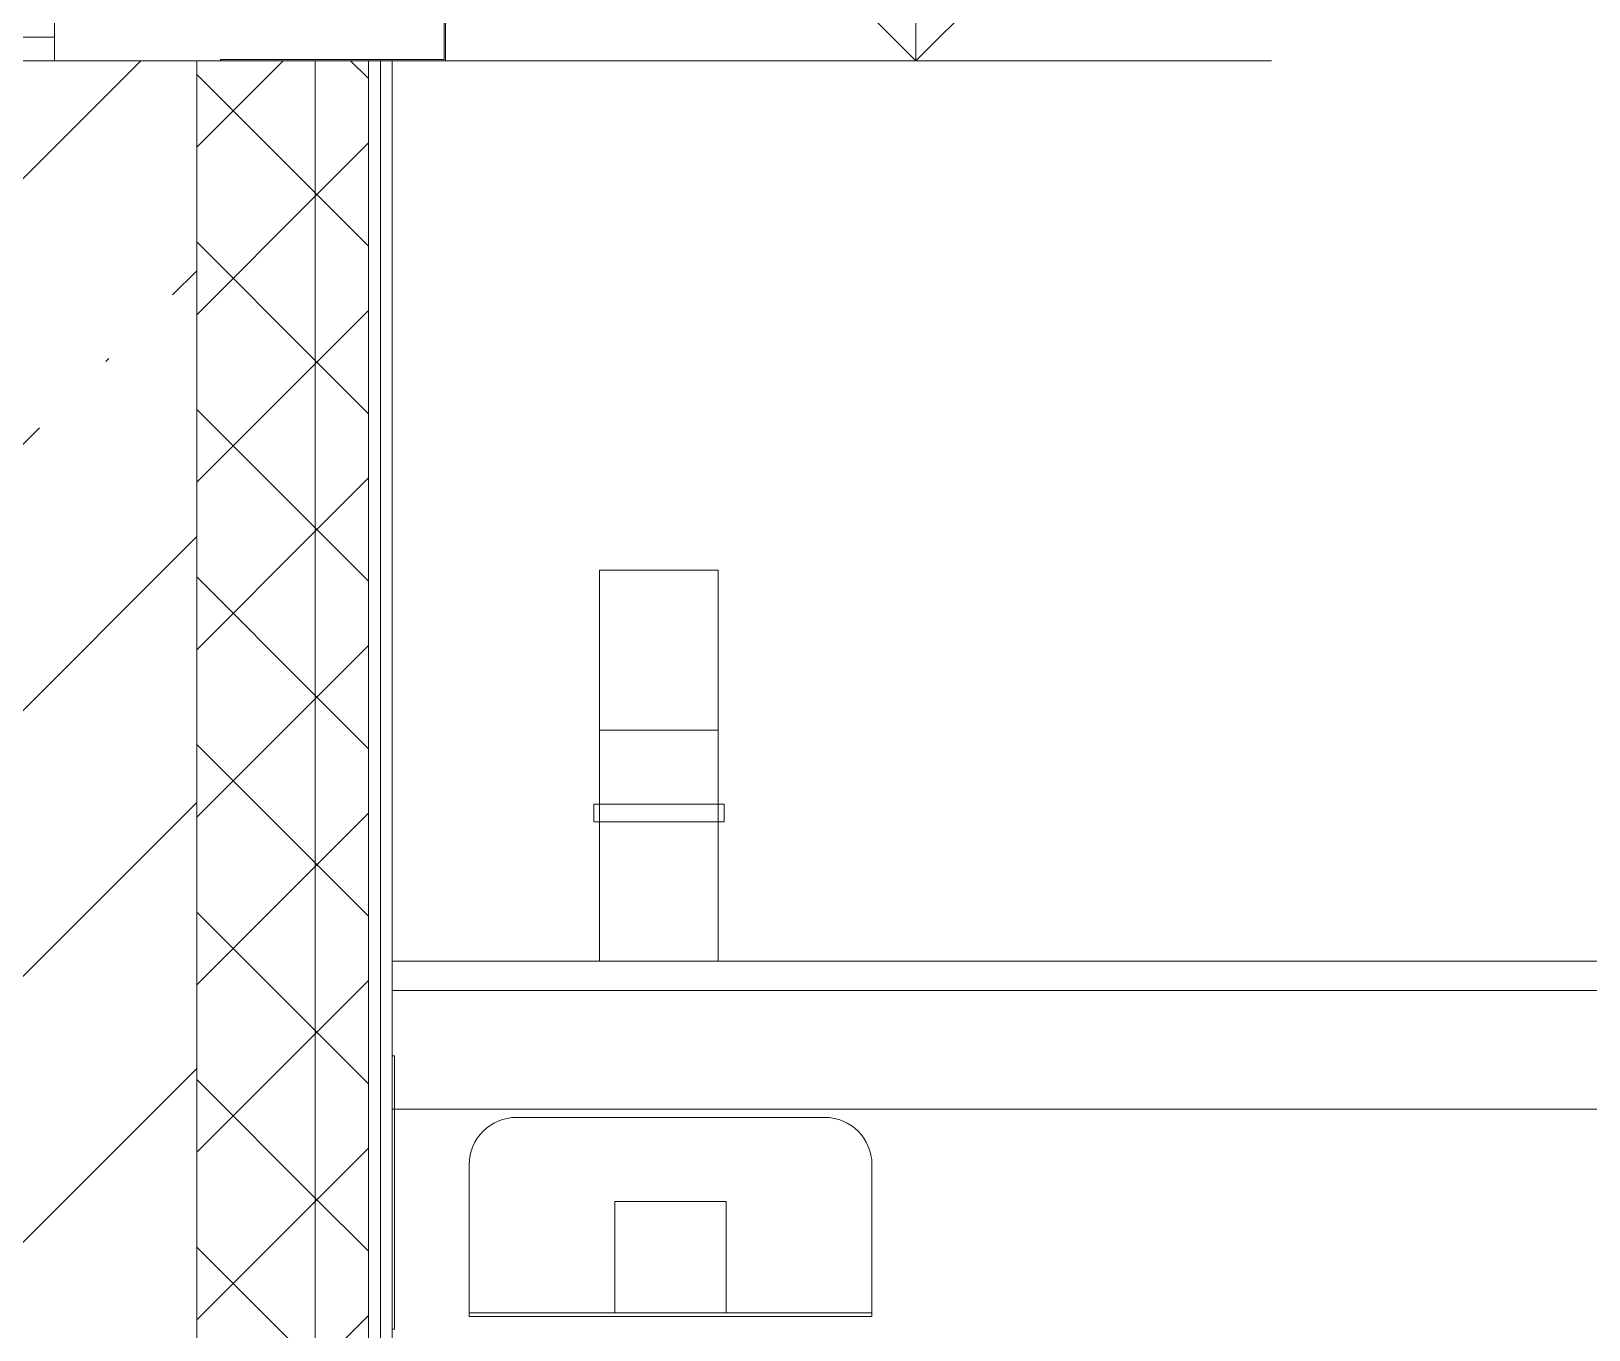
# Model space of a CAD drawing. Header units: millimetres. Extents: x -515342 to 330399, y -224905 to 507333.
# Drawn here: x 230010 to 231325, y 91120 to 92216 of the extents above; entities that cross this region are included whole.
import ezdxf

# ---------------------------------------------------------------- set-up
doc = ezdxf.new("R2010")
doc.units = ezdxf.units.MM
doc.layers.get('0').update_dxf_attribs({"lineweight": 0})
for name, color, linetype, lineweight in [('_ Окна', 7, 'Continuous', 0), ('Аннотация', 7, 'Continuous', 0), ('Витраж', 7, 'Continuous', 0), ('Обобщенные модели', 7, 'Continuous', 0), ('Ограждение', 7, 'Continuous', 0), ('Окна', 7, 'Continuous', 0), ('Отметки', 7, 'Continuous', 0), ('Стены внутренние', 7, 'Continuous', 0), ('Стены наружные', 7, 'Continuous', 0), ('Стены несущие', 7, 'Continuous', 0), ('Стены отделка', 7, 'Continuous', 0), ('Стены штриховка', 7, 'Continuous', 0)]:
    doc.layers.add(name, color=color, linetype=linetype, lineweight=lineweight)
pattern_1 = [(45, (-6276.18, 7579.1), (-70.7107, 70.7107), []), (135, (-6276.18, 7579.1), (-70.7107, -70.7107), [])]

# ---------------------------------------------------------------- blocks, each defined once
blk = doc.blocks.new('ОкноРехау_3фр__ - ЛК_1570х1820-9694719-О_АР_П_Разрез 3-3')
at = {"layer": '_ Окна'}
for p, q in [((125, 5944), (125, 6020)), ((125, 6020), (185, 6020)), ((185, 6020), (185, 5944)), ((185, 6000), (125, 6000)), ((185, 5944), (125, 5944)), ((155, 5944), (155, 5218)), ((155, 5142), (155, 4718)), ((125, 4718), (125, 4642)), ((185, 4718), (125, 4718)), ((185, 4642), (185, 4718)), ((125, 4642), (185, 4642)), ((155, 4642), (155, 4236)), ((125, 4160), (125, 4236)), ((125, 4236), (185, 4236)), ((185, 4236), (185, 4160)), ((185, 4180), (125, 4180)), ((185, 4160), (125, 4160))]:
    blk.add_line(p, q, dxfattribs=at)
at = {"layer": 'Окна', "color": 253, "true_color": 0xaaaaaa}
for p, q in [((125, 5944), (125, 6020)), ((125, 6020), (185, 6020)), ((185, 6020), (185, 5944)), ((125, 5944), (125, 5218)), ((185, 5218), (185, 5944)), ((125, 5142), (125, 4718)), ((185, 4718), (185, 5142)), ((125, 4642), (125, 4718)), ((185, 4718), (185, 4642)), ((125, 4642), (125, 4236)), ((185, 4236), (185, 4642)), ((125, 4160), (125, 4236)), ((185, 4236), (185, 4160)), ((185, 4160), (125, 4160))]:
    blk.add_line(p, q, dxfattribs=at)
blk = doc.blocks.new('Прямоугольный импост - АР_Откос_Металлический_50х330 Коричневый Левый-9899770-О_АР_П_Разрез 3-3')
at = {"layer": 'Витраж', "lineweight": 18}
for p, q in [((515, 4210), (185, 4210)), ((185, 4209), (514, 4209)), ((514, 4209), (514, 4161)), ((515, 4160), (515, 4210)), ((514, 4161), (325, 4161)), ((325, 4161), (325, 4160)), ((325, 4160), (515, 4160))]:
    blk.add_line(p, q, dxfattribs=at)
blk = doc.blocks.new('ASVP_ОМ_Водосточная труба_На стене - Труба 100_Белая-10082744-О_АР_П_Разрез 3-3')
at = {"layer": 'Обобщенные модели'}
for p, q in [((645.1, 3595), (645.1, 3400)), ((645.1, 3595), (745.1, 3595)), ((745.1, 3400), (745.1, 3595))]:
    blk.add_line(p, q, dxfattribs=at)
blk = doc.blocks.new('Влж_Водосточная труба_Хомут - Хомут-10082757-О_АР_П_Разрез 3-3')
at = {"layer": 'Обобщенные модели'}
for p, q in [((640.1, 3532.5), (640.1, 3517.5)), ((640.1, 3532.5), (750.1, 3532.5)), ((750.1, 3517.5), (750.1, 3532.5)), ((750.1, 3517.5), (640.1, 3517.5))]:
    blk.add_line(p, q, dxfattribs=at)
blk = doc.blocks.new('TN_Отвод угловой ТехноНИКОЛЬ - Отвод угловой_ с квадратного сечения _100_100мм_ в круглое _100мм_-10082680-О_АР_П_Разрез 3-3')
at = {"layer": 'Обобщенные модели'}
for p, q in [((645.1, 3730), (645.1, 3595)), ((645.1, 3730), (745.1, 3730)), ((745.1, 3595), (745.1, 3730)), ((745.1, 3595), (645.1, 3595))]:
    blk.add_line(p, q, dxfattribs=at)
blk = doc.blocks.new('TN_Воронка парапетная ТехноНИКОЛЬ квадратная_Тип 1 - Воронка парапетная 100х100мм ТехноНИКОЛЬ _квадратное сечение_-10228256-О_АР_П_Разрез 3-3')
at = {"layer": 'Обобщенные модели'}
for p, q in [((835, 3268), (575, 3268)), ((535, 3228), (535, 3103)), ((875, 3103), (875, 3228)), ((658, 3197), (658, 3103)), ((752, 3197), (658, 3197)), ((752, 3103), (752, 3197)), ((535, 3103), (535, 3100)), ((535, 3103), (575, 3103)), ((536.4, 3103), (535, 3103)), ((535, 3100), (535, 3103)), ((575, 3100), (535, 3100)), ((535, 3100), (536.4, 3100)), ((575, 3103), (835, 3103)), ((835, 3100), (575, 3100)), ((835, 3103), (875, 3103)), ((875, 3100), (835, 3100)), ((875, 3103), (873.6, 3103)), ((873.6, 3100), (875, 3100)), ((875, 3100), (875, 3103)), ((875, 3103), (875, 3100))]:
    blk.add_line(p, q, dxfattribs=at)
for centre, start, end in [((575, 3228), 90, 180), ((835, 3228), 360, 90)]:
    blk.add_arc(centre, 40, start, end, dxfattribs=at)
blk = doc.blocks.new('СД_Люблино_Фасады_rvt-1-О_АР_П_Разрез 3-3')
at = {"layer": 'Стены внутренние'}
h = blk.add_hatch(dxfattribs=at)
h.set_pattern_fill('FP_1', color=256, style=0, pattern_type=2)
h.set_pattern_definition([(45, (-6276.18, 7579.1), (-224.5064, 224.5064), []), (45, (-6051.68, 7579.1), (-224.5064, 224.5064), [396.875, -79.375, 3.353, -76.022])])
h.paths.add_polyline_path([(-195, -3570), (305, -3570), (305, -1000), (-195, -1000), (-195, -3277.7)])
h.paths.add_polyline_path([(-195, 2600), (305, 2600), (305, 4160), (-195, 4160), (-195, 2651.6)])
h.paths.add_polyline_path([(305, 6020), (305, 7510), (-195, 7510), (-195, 6020), (297, 6020)])
h.paths.add_polyline_path([(-195, 9370), (305, 9370), (305, 10810), (-195, 10810), (-195, 9692.7)])
h.paths.add_polyline_path([(190.6, 12670), (305, 12670), (305, 13250), (-195, 13250), (-195, 12670), (185, 12670)])
at = {"layer": 'Стены наружные'}
h = blk.add_hatch(dxfattribs=at)
h.set_pattern_fill('FP_3', color=256, style=0, pattern_type=2)
h.set_pattern_definition(pattern_1)
h.paths.add_polyline_path([(305, 2584.5), (405, 2584.5), (405, 4160), (305, 4160), (305, 2600)])
h.paths.add_polyline_path([(405, 6020), (405, 7510), (305, 7510), (305, 6020), (403.5, 6020)])
h.paths.add_polyline_path([(405, 9370), (405, 10810), (305, 10810), (305, 9370), (403.5, 9370)])
h.paths.add_polyline_path([(305, 12670), (405, 12670), (405, 13470), (305, 13470), (305, 13027.9)])
h = blk.add_hatch(dxfattribs=at)
h.set_pattern_fill('FP_3', color=256, style=0, pattern_type=2)
h.set_pattern_definition(pattern_1)
h.paths.add_polyline_path([(450, 2584.5), (450, 4160), (405, 4160), (405, 2584.5)])
h.paths.add_polyline_path([(450, 6020), (450, 7510), (405, 7510), (405, 6020)])
h.paths.add_polyline_path([(450, 9370), (450, 10810), (405, 10810), (405, 9370)])
h.paths.add_polyline_path([(405, 12670), (450, 12670), (450, 13470), (405, 13470), (405, 12749.9)])
at = {"layer": 'Стены несущие'}
for p, q in [((305, 4160), (185, 4160)), ((305, 2600), (305, 4160)), ((305, 4160), (305, 2600))]:
    blk.add_line(p, q, dxfattribs=at)
at = {"layer": 'Стены отделка', "lineweight": 9}
for p, q in [((405, 4160), (305, 4160)), ((450, 4160), (405, 4160)), ((460, 4160), (450, 4160)), ((470, 4160), (460, 4160)), ((470, 2568.6), (470, 4160))]:
    blk.add_line(p, q, dxfattribs=at)
at = {"layer": 'Стены штриховка'}
for p, q in [((405, 4160), (405, 2584.5)), ((450, 2584.5), (450, 4160)), ((450, 4160), (450, 2584.5)), ((460, 4160), (460, 2568.6))]:
    blk.add_line(p, q, dxfattribs=at)
at = {"layer": 'Витраж', "lineweight": 9}
blk.add_blockref('Прямоугольный импост - АР_Откос_Металлический_50х330 Коричневый Левый-9899770-О_АР_П_Разрез 3-3', (0, 0), dxfattribs=at)
at = {"layer": 'Обобщенные модели', "lineweight": 9}
for name in ['TN_Отвод угловой ТехноНИКОЛЬ - Отвод угловой_ с квадратного сечения _100_100мм_ в круглое _100мм_-10082680-О_АР_П_Разрез 3-3', 'ASVP_ОМ_Водосточная труба_На стене - Труба 100_Белая-10082744-О_АР_П_Разрез 3-3', 'Влж_Водосточная труба_Хомут - Хомут-10082757-О_АР_П_Разрез 3-3', 'TN_Воронка парапетная ТехноНИКОЛЬ квадратная_Тип 1 - Воронка парапетная 100х100мм ТехноНИКОЛЬ _квадратное сечение_-10228256-О_АР_П_Разрез 3-3']:
    blk.add_blockref(name, (0, 0), dxfattribs=at)
at = {"layer": 'Окна', "lineweight": 9}
blk.add_blockref('ОкноРехау_3фр__ - ЛК_1570х1820-9694719-О_АР_П_Разрез 3-3', (0, 0), dxfattribs=at)
blk = doc.blocks.new('Ограждение - Ограждение-10610195-О_АР_П_Разрез 3-3')
at = {"layer": 'Ограждение'}
for p, q in [((470, 3400), (2690, 3400)), ((2390, 3375), (470, 3375)), ((2390, 3275), (470, 3275))]:
    blk.add_line(p, q, dxfattribs=at)
blk = doc.blocks.new('Высотные отметки - Стрелка вверх-5091-О_АР_П_Разрез 3-3')
at = {"layer": 'Аннотация'}
for p, q in [((-12822.6, 6750), (-12822.6, 7250)), ((-12822.6, 6750), (-13034.8, 6962.1)), ((-12822.6, 6750), (-12610.5, 6962.1)), ((-13122.6, 6750), (-12522.6, 6750))]:
    blk.add_line(p, q, dxfattribs=at)

msp = doc.modelspace()

# ---------------------------------------------------------------- linework, layer by layer
at = {"layer": 'Отметки'}
for p, q in [((229832.2289, 92191.3929), (230649.6609, 92191.3929)), ((230649.6609, 92191.3929), (230756.865, 92191.3929))]:
    msp.add_line(p, q, dxfattribs=at)
at = {"layer": 'Стены отделка'}
for p, q in [((230314.7438, 91351.3929), (230314.7438, 91120.5133)), ((230316.7438, 91351.3929), (230314.7438, 91351.3929)), ((230316.7438, 91120.5133), (230316.7438, 91351.3929)), ((230314.7438, 91120.5133), (230316.7438, 91120.5133))]:
    msp.add_line(p, q, dxfattribs=at)

# ---------------------------------------------------------------- block references
msp.add_blockref('СД_Люблино_Фасады_rvt-1-О_АР_П_Разрез 3-3', (229844.7438, 88031.3929))
at = {"layer": 'Ограждение'}
msp.add_blockref('Ограждение - Ограждение-10610195-О_АР_П_Разрез 3-3', (229844.7438, 88031.3929), dxfattribs=at)
at = {"layer": 'Отметки'}
msp.add_blockref('Высотные отметки - Стрелка вверх-5091-О_АР_П_Разрез 3-3', (243579.488, 85441.3929), dxfattribs=at)

doc.saveas('drawing.dxf')
